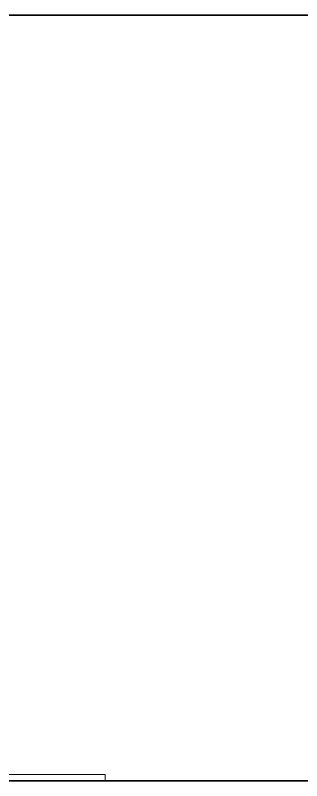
# Model space of a CAD drawing. Header units: inches. Extents: x 2013 to 15569, y -2551 to 2524.
# Drawn here: x 12906.6 to 13001.7, y 825.5 to 1079.5 of the extents above; entities that cross this region are included whole.
import ezdxf

# ---------------------------------------------------------------- set-up
doc = ezdxf.new("R2010")
doc.units = ezdxf.units.IN
doc.header["$MEASUREMENT"] = 0
for name, color, linetype, lineweight in [('A-ELEV-MBE1', 7, 'Continuous', 35), ('A-FURN', 8, 'Continuous', 18), ('A-SECT-MCUT', 7, 'Continuous', 35)]:
    doc.layers.add(name, color=color, linetype=linetype, lineweight=lineweight)

msp = doc.modelspace()

# ---------------------------------------------------------------- linework, layer by layer
at = {"layer": 'A-ELEV-MBE1'}
msp.add_lwpolyline([(13536.789, 1079.549), (12622.789, 1079.549), (12622.789, 825.549)], dxfattribs=at)
at = {"layer": 'A-FURN'}
for q in [(12672.039, 827.549), (12936.47, 825.549)]:
    msp.add_line((12936.47, 827.549), q, dxfattribs=at)
at = {"layer": 'A-SECT-MCUT'}
msp.add_line((13622.739, 825.549), (12552.503, 825.549), dxfattribs=at)
msp.add_line((13622.739, 825.549), (12552.503, 825.549), dxfattribs=at)

doc.saveas('drawing.dxf')
